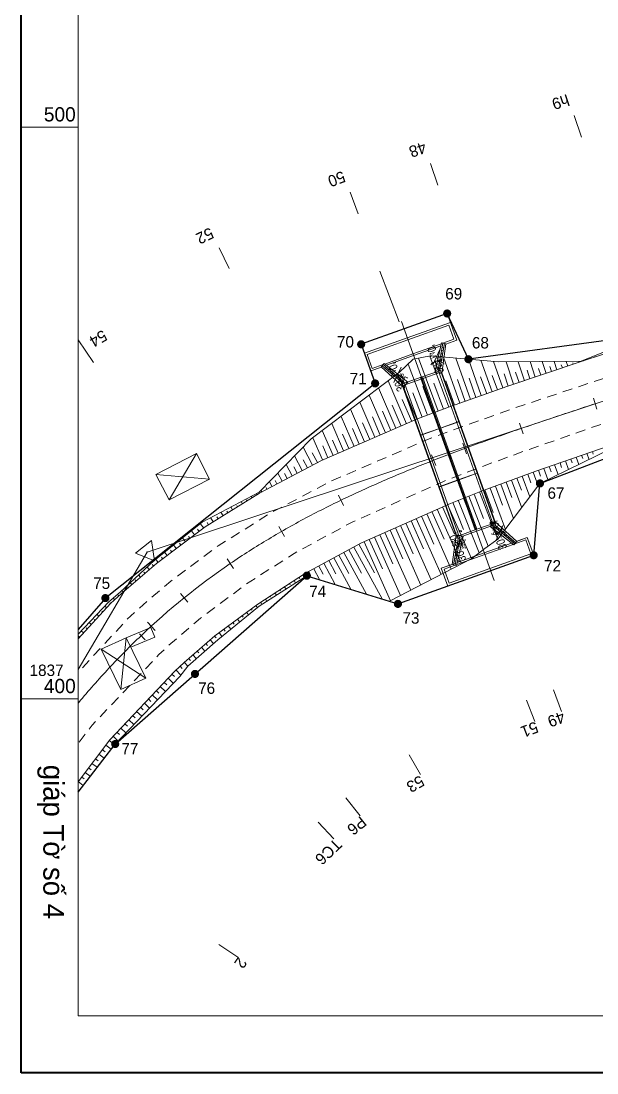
# Model space of a CAD drawing. Header units: metres. Extents: x 535494 to 535891, y 1837335 to 1837611.
# Drawn here: x 535493.8 to 535594.7, y 1837334.6 to 1837518.6 of the extents above; entities that cross this region are included whole.
import ezdxf
from ezdxf.enums import TextEntityAlignment as Align

# ---------------------------------------------------------------- set-up
doc = ezdxf.new("R2010")
doc.units = ezdxf.units.M
doc.header["$MEASUREMENT"] = 0
doc.linetypes.add('DGN Style 2', pattern=[2.8916, 1.73496, -1.15664])
doc.layers.get('0').update_dxf_attribs({"color": 1})
for name, color, linetype, lineweight in [('Level 2', 1, 'Continuous', 0), ('Level 3', 1, 'Continuous', 0), ('Level 4', 1, 'Continuous', 0), ('Level 44', 1, 'Continuous', 0), ('Level 47', 1, 'Continuous', 0), ('Level 5', 1, 'Continuous', 0), ('Level 62', 1, 'Continuous', 0), ('Level 63', 1, 'Continuous', 0), ('Level 8', 1, 'Continuous', 0), ('Level 9', 1, 'Continuous', 0)]:
    doc.layers.add(name, color=color, linetype=linetype, lineweight=lineweight)
doc.styles.add('Style-CHAR_FAST_FONT', font='CHAR_FAST_FONT.shx')
doc.styles.add('Style-ENGINEERING', font='ENGINEERING.shx')
doc.styles.add('Style-STANDARD', font='STANDARD.shx')

# ---------------------------------------------------------------- blocks, each defined once
blk = doc.blocks.new('A$C2B2')
at = {"color": 0, "linetype": 'ByBlock', "lineweight": 0, "flags": 128}
blk.add_lwpolyline([(0, 0), (0, 0), (0, 0), (0, 0), (0, 0), (0, 0), (0, 0), (0, 0)], close=True, dxfattribs=at)
blk = doc.blocks.new('A$C7D1')
at = {"color": 7, "linetype": 'Continuous', "lineweight": 0, "xscale": 400.0000000000001, "yscale": 400.0000000000001, "rotation": 98.18340100000023}
blk.add_blockref('A$C2B2', (0, 0.12), dxfattribs=at)
blk = doc.blocks.new('A$C7BE')
at = {"color": 0, "linetype": 'Continuous', "lineweight": 0, "rotation": 243.7030290000004}
blk.add_blockref('A$C7D1', (0.17, -0.43), dxfattribs=at)
blk = doc.blocks.new('BLOCK_')
at = {"color": 0, "linetype": 'ByBlock', "lineweight": 0}
blk.add_point((0, 0), dxfattribs=at)
blk = doc.blocks.new('KH_DIN')
at = {"color": 0, "linetype": 'Continuous', "lineweight": 0, "flags": 128}
blk.add_lwpolyline([(1.08, -1.83), (1.09, 1.71), (-1.99, -0.04)], close=True, dxfattribs=at)
blk.add_lwpolyline([(-0.05, 0, 1), (0.05, 0, 1)], format="xyb", close=True, dxfattribs=at)
at = {"color": 0, "linetype": 'Continuous', "lineweight": 0}
blk.add_blockref('BLOCK_', (0, 0), dxfattribs=at)
at = {"color": 0, "linetype": 'Continuous', "lineweight": 0, "style": 'Style-STANDARD', "flags": 1}
blk.add_attdef('xdata0', text='', height=1, rotation=252.2029, dxfattribs=at).set_placement((0, 0), align=Align.TOP_LEFT)
blk.add_attdef('xdata0', text='', height=1, rotation=252.2029, dxfattribs=at).set_placement((0, 0), align=Align.TOP_LEFT)
blk = doc.blocks.new('_DOT')
at = {"color": 0, "linetype": 'ByBlock', "lineweight": 0}
blk.add_line((-0.5, 0), (-1, 0), dxfattribs=at)
at = {"color": 0, "linetype": 'ByBlock', "lineweight": 0, "flags": 128}
blk.add_lwpolyline([(-0.25, 0, 1), (0.25, 0, 1)], format="xyb", close=True, dxfattribs=at)
blk = doc.blocks.new('$D47')
at = {"layer": 'Level 47', "color": 252, "linetype": 'Continuous', "lineweight": 0}
for start, end in [(110.09519167, 130.04759444), (150, 180), (199.95240278, 219.90480556)]:
    blk.add_arc((104253.730783, -41651.909971), 1.443092, start, end, dxfattribs=at)
at = {"layer": 'Level 8', "color": 7, "linetype": 'Continuous', "lineweight": 0}
for p, q in [((104249.6, -41649.53), (104249.6, -41649.53)), ((104252.11, -41651.91), (104252.11, -41651.91)), ((104252.31, -41651.66), (104252.31, -41651.66)), ((104253.73, -41651.91), (104253.73, -41651.91)), ((104253.73, -41651.91), (104253.73, -41651.91))]:
    blk.add_line(p, q, dxfattribs=at)
at = {"layer": 'Level 47', "color": 252, "linetype": 'Continuous', "lineweight": 0, "xscale": 0.5, "yscale": 0.5}
for p, rotation in [((104252.29, -41651.91), 99.97620200000021), ((104252.48, -41651.19), 230.0237980000005)]:
    blk.add_blockref('_DOT', p, dxfattribs=dict(at, rotation=rotation))
at = {"layer": 'Level 47', "color": 3, "linetype": 'Continuous', "lineweight": 0, "insert": (104251.97, -41651.46), "char_height": 1.5, "attachment_point": 5, "line_spacing_factor": 0.779116, "style": 'Style-ENGINEERING'}
blk.add_mtext("\\H1.000000x;\\W0.800000;30{\\T1.0;\\W0.7x;\\H0.7x;\\S33#64;}0'\\P", dxfattribs=at)
blk = doc.blocks.new('$D48')
at = {"layer": 'Level 47', "color": 252, "linetype": 'Continuous', "lineweight": 0}
for start, end in [(120.196875, 150.09843889), (180, 210), (239.90156389, 269.80312778)]:
    blk.add_arc((104253.730783, -41658.259971), 0.969033, start, end, dxfattribs=at)
at = {"layer": 'Level 8', "color": 7, "linetype": 'Continuous', "lineweight": 0}
for p, q in [((104252.11, -41658.26), (104252.11, -41658.26)), ((104252.78, -41658.43), (104252.78, -41658.43)), ((104253.72, -41658.26), (104253.72, -41658.26)), ((104253.73, -41658.26), (104253.73, -41658.26)), ((104249.6, -41660.64), (104249.6, -41660.64))]:
    blk.add_line(p, q, dxfattribs=at)
at = {"layer": 'Level 47', "color": 252, "linetype": 'Continuous', "lineweight": 0, "xscale": 0.5, "yscale": 0.5}
for p, rotation in [((104252.76, -41658.26), 255.0492180000006), ((104252.89, -41658.74), 134.9507820000003)]:
    blk.add_blockref('_DOT', p, dxfattribs=dict(at, rotation=rotation))
at = {"layer": 'Level 47', "color": 3, "linetype": 'Continuous', "lineweight": 0, "insert": (104252.42, -41658.89), "char_height": 1.5, "attachment_point": 5, "line_spacing_factor": 0.779116, "style": 'Style-ENGINEERING'}
blk.add_mtext("\\H1.000000x;\\W0.800000;30{\\T1.0;\\W0.7x;\\H0.7x;\\S33#64;}0'\\P", dxfattribs=at)
blk = doc.blocks.new('$D49')
at = {"layer": 'Level 47', "color": 252, "linetype": 'Continuous', "lineweight": 0}
for start, end in [(49.95240278, 69.90480556), (320.09519167, 340.04759444), (0, 30)]:
    blk.add_arc((104282.903795, -41651.909971), 1.443092, start, end, dxfattribs=at)
at = {"layer": 'Level 8', "color": 7, "linetype": 'Continuous', "lineweight": 0}
for p, q in [((104287.03, -41649.53), (104287.03, -41649.53)), ((104282.9, -41651.91), (104282.9, -41651.91)), ((104282.9, -41651.91), (104282.9, -41651.91)), ((104284.32, -41651.66), (104284.32, -41651.66)), ((104284.53, -41651.91), (104284.53, -41651.91))]:
    blk.add_line(p, q, dxfattribs=at)
at = {"layer": 'Level 47', "color": 252, "linetype": 'Continuous', "lineweight": 0, "xscale": 0.5, "yscale": 0.5}
for p, rotation in [((104284.15, -41651.19), 309.9762020000007), ((104284.35, -41651.91), 80.02379800000018)]:
    blk.add_blockref('_DOT', p, dxfattribs=dict(at, rotation=rotation))
at = {"layer": 'Level 47', "color": 3, "linetype": 'Continuous', "lineweight": 0, "insert": (104284.67, -41651.46), "char_height": 1.5, "attachment_point": 5, "line_spacing_factor": 0.779116, "style": 'Style-ENGINEERING'}
blk.add_mtext("\\H1.000000x;\\W0.800000;30{\\T1.0;\\W0.7x;\\H0.7x;\\S33#64;}0'\\P", dxfattribs=at)
blk = doc.blocks.new('$D50')
at = {"layer": 'Level 47', "color": 252, "linetype": 'Continuous', "lineweight": 0}
for start, end in [(29.90156389, 59.80312778), (270.196875, 300.09843889), (330, 0)]:
    blk.add_arc((104282.721423, -41658.259971), 0.969033, start, end, dxfattribs=at)
at = {"layer": 'Level 8', "color": 7, "linetype": 'Continuous', "lineweight": 0}
for p, q in [((104282.72, -41658.26), (104282.72, -41658.26)), ((104282.74, -41658.26), (104282.74, -41658.26)), ((104283.68, -41658.43), (104283.68, -41658.43)), ((104284.35, -41658.26), (104284.35, -41658.26)), ((104286.85, -41660.64), (104286.85, -41660.64))]:
    blk.add_line(p, q, dxfattribs=at)
at = {"layer": 'Level 47', "color": 252, "linetype": 'Continuous', "lineweight": 0}
for p, xscale, yscale, rotation in [((104283.69, -41658.26), 0.4999999999999999, 0.4999999999999999, 284.9507820000006), ((104283.56, -41658.74), 0.5, 0.5, 45.0492180000001)]:
    blk.add_blockref('_DOT', p, dxfattribs=dict(at, xscale=xscale, yscale=yscale, rotation=rotation))
at = {"layer": 'Level 47', "color": 3, "linetype": 'Continuous', "lineweight": 0, "insert": (104284.03, -41658.89), "char_height": 1.5, "attachment_point": 5, "line_spacing_factor": 0.779116, "style": 'Style-ENGINEERING'}
blk.add_mtext("\\H1.000000x;\\W0.800000;30{\\T1.0;\\W0.7x;\\H0.7x;\\S33#64;}0'\\P", dxfattribs=at)
blk = doc.blocks.new('CONG12')
at = {"color": 0, "linetype": 'Continuous', "lineweight": 0}
for p, q in [((104246.6, -41647.08), (104246.6, -41655.11)), ((104249.9, -41647.08), (104246.6, -41647.08)), ((104247, -41647.48), (104247, -41655.11)), ((104247, -41647.48), (104249.6, -41647.48)), ((104249.9, -41647.08), (104249.05, -41647.08)), ((104249.6, -41647.48), (104249.6, -41649.53)), ((104249.9, -41648.83), (104249.9, -41647.08)), ((104249.9, -41647.08), (104249.9, -41649.09)), ((104286.57, -41647.08), (104291.52, -41647.08)), ((104286.57, -41647.08), (104286.57, -41649.09)), ((104286.87, -41647.48), (104289.47, -41647.48)), ((104286.87, -41647.48), (104286.87, -41649.53)), ((104289.47, -41647.48), (104289.47, -41655.11)), ((104289.87, -41647.08), (104289.87, -41655.11)), ((104291.52, -41647.08), (104291.52, -41655.11)), ((104249.87, -41649.07), (104249.47, -41649.77)), ((104249.47, -41649.77), (104253.93, -41652.57)), ((104249.6, -41649.53), (104249.73, -41649.31)), ((104253.73, -41651.91), (104249.6, -41649.53)), ((104249.6, -41649.85), (104249.6, -41655.11)), ((104253.73, -41651.62), (104249.73, -41649.31)), ((104254.53, -41651.53), (104249.87, -41649.07)), ((104249.88, -41649.69), (104250, -41649.47)), ((104249.9, -41650.04), (104249.9, -41655.11)), ((104250.25, -41649.9), (104250.38, -41649.68)), ((104250.63, -41650.12), (104250.76, -41649.91)), ((104251.01, -41650.34), (104251.14, -41650.12)), ((104251.38, -41650.55), (104251.5, -41650.34)), ((104251.72, -41650.75), (104251.85, -41650.53)), ((104281.95, -41651.53), (104286.61, -41649.07)), ((104287.01, -41649.77), (104282.55, -41652.57)), ((104282.75, -41651.62), (104286.75, -41649.31)), ((104282.75, -41651.91), (104286.87, -41649.53)), ((104284.85, -41650.7), (104284.72, -41650.48)), ((104285.26, -41650.46), (104285.13, -41650.25)), ((104285.81, -41650.14), (104285.69, -41649.93)), ((104286.25, -41649.89), (104286.13, -41649.67)), ((104286.57, -41650.04), (104286.57, -41655.11)), ((104286.61, -41649.07), (104287.01, -41649.77)), ((104286.87, -41649.53), (104286.75, -41649.31)), ((104286.87, -41649.85), (104286.87, -41655.11)), ((104253.73, -41651.91), (104252.11, -41651.91)), ((104252.28, -41651.07), (104252.4, -41650.85)), ((104252.55, -41651.23), (104252.67, -41651.01)), ((104252.93, -41651.45), (104253.05, -41651.23)), ((104253.29, -41651.65), (104253.41, -41651.44)), ((104253.73, -41651.91), (104253.73, -41651.62)), ((104253.73, -41651.62), (104253.93, -41651.62)), ((104253.93, -41651.91), (104253.73, -41651.91)), ((104254.53, -41651.53), (104253.93, -41652.57)), ((104253.93, -41651.56), (104282.55, -41651.56)), ((104253.93, -41651.56), (104253.93, -41655.11)), ((104282.55, -41651.91), (104253.93, -41651.91)), ((104254.23, -41651.51), (104254.23, -41655.11)), ((104254.39, -41651.46), (104282.09, -41651.46)), ((104263.43, -41651.56), (104263.43, -41655.11)), ((104263.47, -41651.56), (104263.47, -41655.11)), ((104273.01, -41651.56), (104273.01, -41655.11)), ((104273.05, -41651.56), (104273.05, -41655.11)), ((104281.95, -41651.53), (104282.55, -41652.57)), ((104282.25, -41651.56), (104282.25, -41655.11)), ((104282.55, -41651.56), (104282.55, -41655.11)), ((104282.75, -41651.62), (104282.55, -41651.62)), ((104282.55, -41651.91), (104282.75, -41651.91)), ((104282.75, -41651.91), (104282.75, -41651.62)), ((104282.99, -41651.77), (104282.87, -41651.55)), ((104282.9, -41651.91), (104284.53, -41651.91)), ((104283.42, -41651.52), (104283.3, -41651.31)), ((104284.02, -41651.18), (104283.89, -41650.96)), ((104284.42, -41650.95), (104284.29, -41650.73)), ((104244.79, -41655.08), (104292.92, -41655.08)), ((104246.6, -41663.08), (104246.6, -41655.11)), ((104247, -41662.68), (104247, -41655.11)), ((104249.6, -41660.32), (104249.6, -41655.11)), ((104249.9, -41655.11), (104249.9, -41660.13)), ((104253.93, -41658.61), (104253.93, -41655.11)), ((104254.23, -41654.91), (104282.55, -41654.91)), ((104254.23, -41658.61), (104254.23, -41655.11)), ((104254.23, -41655.26), (104282.55, -41655.26)), ((104263.43, -41658.71), (104263.43, -41655.11)), ((104263.47, -41658.71), (104263.47, -41655.11)), ((104273.01, -41658.71), (104273.01, -41655.11)), ((104273.05, -41658.71), (104273.05, -41655.11)), ((104282.25, -41658.61), (104282.25, -41655.11)), ((104282.55, -41658.61), (104282.55, -41655.11)), ((104286.57, -41655.11), (104286.57, -41660.14)), ((104286.87, -41655.11), (104286.87, -41660.33)), ((104289.47, -41662.68), (104289.47, -41655.11)), ((104289.87, -41663.08), (104289.87, -41655.11)), ((104291.52, -41655.11), (104291.52, -41663.08)), ((104249.47, -41660.4), (104253.93, -41657.6)), ((104254.53, -41658.64), (104253.93, -41657.6)), ((104281.95, -41658.64), (104282.55, -41657.6)), ((104287.01, -41660.41), (104282.55, -41657.6)), ((104253.73, -41658.26), (104249.6, -41660.64)), ((104253.73, -41658.55), (104249.73, -41660.86)), ((104254.53, -41658.64), (104249.87, -41661.1)), ((104251.01, -41659.83), (104251.14, -41660.05)), ((104251.38, -41659.62), (104251.5, -41659.83)), ((104251.72, -41659.42), (104251.85, -41659.64)), ((104253.72, -41658.26), (104252.11, -41658.26)), ((104252.28, -41659.1), (104252.4, -41659.32)), ((104252.55, -41658.94), (104252.67, -41659.16)), ((104252.93, -41658.72), (104253.05, -41658.94)), ((104253.29, -41658.52), (104253.41, -41658.73)), ((104253.93, -41658.26), (104253.73, -41658.26)), ((104253.73, -41658.26), (104253.73, -41658.55)), ((104253.73, -41658.55), (104253.93, -41658.55)), ((104282.55, -41658.26), (104253.93, -41658.26)), ((104253.93, -41658.61), (104282.55, -41658.59)), ((104254.42, -41658.69), (104282.06, -41658.69)), ((104281.95, -41658.64), (104286.61, -41661.1)), ((104282.55, -41658.26), (104282.75, -41658.26)), ((104282.75, -41658.55), (104282.55, -41658.55)), ((104282.74, -41658.26), (104284.35, -41658.26)), ((104282.75, -41658.26), (104282.75, -41658.55)), ((104282.75, -41658.26), (104286.87, -41660.64)), ((104282.75, -41658.55), (104286.75, -41660.86)), ((104282.99, -41658.4), (104282.87, -41658.62)), ((104283.42, -41658.65), (104283.3, -41658.86)), ((104284.02, -41658.99), (104283.89, -41659.21)), ((104284.42, -41659.22), (104284.29, -41659.44)), ((104284.85, -41659.47), (104284.72, -41659.69)), ((104285.26, -41659.71), (104285.13, -41659.92)), ((104249.87, -41661.1), (104249.47, -41660.4)), ((104249.6, -41660.64), (104249.73, -41660.86)), ((104249.6, -41662.68), (104249.6, -41660.64)), ((104249.88, -41660.48), (104250, -41660.7)), ((104249.9, -41661.08), (104249.9, -41663.08)), ((104249.9, -41661.34), (104249.9, -41663.08)), ((104250.25, -41660.27), (104250.38, -41660.49)), ((104250.63, -41660.05), (104250.76, -41660.26)), ((104285.81, -41660.03), (104285.69, -41660.24)), ((104286.25, -41660.28), (104286.13, -41660.5)), ((104286.57, -41661.09), (104286.57, -41663.08)), ((104286.61, -41661.1), (104287.01, -41660.41)), ((104286.87, -41660.64), (104286.75, -41660.86)), ((104286.87, -41660.64), (104286.87, -41662.68)), ((104249.9, -41663.08), (104246.6, -41663.08)), ((104247, -41662.68), (104249.6, -41662.68)), ((104286.57, -41663.08), (104290.32, -41663.08)), ((104286.87, -41662.68), (104289.47, -41662.68)), ((104290.32, -41663.08), (104291.52, -41663.08))]:
    blk.add_line(p, q, dxfattribs=at)
at = {"color": 0, "linetype": 'Continuous', "lineweight": 0, "flags": 128}
for points in [[(104254.48, -41652.42), (104254.3, -41652.32), (104254.49, -41651.99), (104254.67, -41652.09)], [(104254.67, -41652.09), (104254.48, -41652.42), (104254.3, -41652.32), (104254.49, -41651.99)], [(104254.67, -41652.09), (104254.48, -41652.42), (104254.3, -41652.32), (104254.49, -41651.99)], [(104254.67, -41652.09), (104254.48, -41652.42), (104254.3, -41652.32), (104254.49, -41651.99)], [(104255.06, -41657.86), (104254.89, -41657.96), (104254.7, -41657.63), (104254.87, -41657.53)], [(104254.87, -41657.53), (104255.06, -41657.86), (104254.89, -41657.96), (104254.7, -41657.63)], [(104255.06, -41657.86), (104254.89, -41657.96), (104254.7, -41657.63), (104254.87, -41657.53)], [(104255.06, -41657.86), (104254.89, -41657.96), (104254.7, -41657.63), (104254.87, -41657.53)]]:
    blk.add_lwpolyline(points, close=True, dxfattribs=at)
at = {"color": 0, "linetype": 'Continuous', "lineweight": 0}
for name in ['$D47', '$D49', '$D48', '$D50']:
    blk.add_blockref(name, (0, 0), dxfattribs=at)

msp = doc.modelspace()

# ---------------------------------------------------------------- hatches: boundary and pattern name
at = {"layer": 'Level 4', "linetype": 'Continuous', "lineweight": 0}
h = msp.add_hatch(color=7, dxfattribs=at)
edge = h.paths.add_edge_path()
edge.add_arc((535568.45, 1837467.41), 0.719, 270, 630)
h = msp.add_hatch(color=7, dxfattribs=at)
edge = h.paths.add_edge_path()
edge.add_arc((535553.39, 1837462.02), 0.719, 270, 630)
h = msp.add_hatch(color=7, dxfattribs=at)
edge = h.paths.add_edge_path()
edge.add_arc((535572.17, 1837459.41), 0.719, 270, 630)
h = msp.add_hatch(color=7, dxfattribs=at)
edge = h.paths.add_edge_path()
edge.add_arc((535555.84, 1837455.18), 0.719, 270, 630)
h = msp.add_hatch(color=7, dxfattribs=at)
edge = h.paths.add_edge_path()
edge.add_arc((535584.7, 1837437.69), 0.719, 270, 630)
h = msp.add_hatch(color=7, dxfattribs=at)
edge = h.paths.add_edge_path()
edge.add_arc((535583.6, 1837425.12), 0.719, 270, 630)
h = msp.add_hatch(color=7, dxfattribs=at)
edge = h.paths.add_edge_path()
edge.add_arc((535543.88, 1837421.55), 0.719, 270, 630)
h = msp.add_hatch(color=7, dxfattribs=at)
edge = h.paths.add_edge_path()
edge.add_arc((535508.6, 1837417.63), 0.719, 270, 630)
h = msp.add_hatch(color=7, dxfattribs=at)
edge = h.paths.add_edge_path()
edge.add_arc((535559.83, 1837416.61), 0.719, 270, 630)
h = msp.add_hatch(color=1, dxfattribs=at)
edge = h.paths.add_edge_path()
edge.add_arc((535524.29, 1837404.36), 0.719, 270, 630)
h = msp.add_hatch(color=7, dxfattribs=at)
edge = h.paths.add_edge_path()
edge.add_arc((535510.32, 1837392.1), 0.719, 270, 630)

# ---------------------------------------------------------------- linework, layer by layer
at = {"layer": 'Level 2', "color": 7, "linetype": 'Continuous', "lineweight": 0}
for p, q in [((535591.95, 1837498.23), (535590.7, 1837502.03)), ((535566.82, 1837489.87), (535565.52, 1837493.65)), ((535552.87, 1837484.87), (535551.45, 1837488.61)), ((535530.28, 1837475.27), (535528.54, 1837478.87)), ((535556.67, 1837474.82), (535560.03, 1837465.95)), ((535506.52, 1837458.86), (535503.83, 1837462.81)), ((535566.89, 1837450.34), (535563.45, 1837459.59)), ((535568.77, 1837451.04), (535565.44, 1837459.96)), ((535570.65, 1837451.71), (535567.79, 1837459.79)), ((535572.54, 1837452.38), (535569.98, 1837459.6)), ((535593.36, 1837459.46), (535593.32, 1837459.61)), ((535594.31, 1837459.78), (535594.28, 1837459.88)), ((535565.02, 1837449.63), (535561.6, 1837458.56)), ((535574.42, 1837453.05), (535572.17, 1837459.41)), ((535576.31, 1837453.71), (535574.36, 1837459.22)), ((535578.19, 1837454.38), (535576.54, 1837459.04)), ((535580.09, 1837455.03), (535578.77, 1837458.97)), ((535581.98, 1837455.66), (535580.87, 1837458.98)), ((535583.88, 1837456.3), (535582.98, 1837459)), ((535584.83, 1837456.61), (535584.43, 1837457.81)), ((535585.78, 1837456.93), (535585.08, 1837459.01)), ((535586.72, 1837457.25), (535586.43, 1837458.13)), ((535587.67, 1837457.57), (535587.19, 1837459.02)), ((535588.62, 1837457.88), (535588.43, 1837458.46)), ((535589.57, 1837458.2), (535589.29, 1837459.03)), ((535590.52, 1837458.52), (535590.43, 1837458.78)), ((535591.47, 1837458.84), (535591.39, 1837459.05)), ((535592.41, 1837459.15), (535592.4, 1837459.19)), ((535563.16, 1837448.91), (535559.73, 1837456.86)), ((535571.59, 1837452.04), (535570.24, 1837455.87)), ((535573.48, 1837452.71), (535572.28, 1837456.11)), ((535575.37, 1837453.38), (535574.31, 1837456.35)), ((535577.25, 1837454.05), (535576.35, 1837456.59)), ((535579.14, 1837454.71), (535578.43, 1837456.84)), ((535581.03, 1837455.34), (535580.43, 1837457.16)), ((535582.93, 1837455.98), (535582.43, 1837457.48)), ((535559.48, 1837447.33), (535556.45, 1837454.38)), ((535561.32, 1837448.12), (535558.09, 1837455.62)), ((535565.96, 1837449.99), (535564.17, 1837454.65)), ((535567.83, 1837450.69), (535566.14, 1837455.23)), ((535569.71, 1837451.38), (535568.2, 1837455.63)), ((535557.65, 1837446.54), (535554.8, 1837453.14)), ((535562.24, 1837448.52), (535560.57, 1837452.38)), ((535564.09, 1837449.28), (535562.45, 1837453.55)), ((535594.68, 1837450.68), (535594.05, 1837452.58)), ((535553.97, 1837444.96), (535551.52, 1837450.65)), ((535555.81, 1837445.75), (535553.16, 1837451.89)), ((535558.57, 1837446.94), (535557.1, 1837450.35)), ((535560.4, 1837447.73), (535558.83, 1837451.36)), ((535552.14, 1837444.16), (535549.88, 1837449.41)), ((535556.73, 1837446.14), (535555.36, 1837449.33)), ((535548.46, 1837442.58), (535546.59, 1837446.93)), ((535550.3, 1837443.37), (535548.23, 1837448.17)), ((535553.06, 1837444.56), (535551.88, 1837447.3)), ((535554.89, 1837445.35), (535553.62, 1837448.31)), ((535581.73, 1837446.35), (535581.09, 1837448.24)), ((535546.63, 1837441.79), (535544.95, 1837445.69)), ((535549.38, 1837442.98), (535548.4, 1837445.26)), ((535551.22, 1837443.77), (535550.14, 1837446.28)), ((535544.85, 1837440.87), (535543.21, 1837444)), ((535545.74, 1837441.34), (535544.84, 1837443.04)), ((535547.55, 1837442.19), (535546.66, 1837444.25)), ((535569.15, 1837441.85), (535568.44, 1837443.72)), ((535571.86, 1837442.86), (535571.17, 1837444.73)), ((535592.93, 1837442.93), (535593.29, 1837441.89)), ((535593.88, 1837443.26), (535594.04, 1837442.8)), ((535543.08, 1837439.94), (535541.74, 1837442.5)), ((535543.97, 1837440.41), (535543.22, 1837441.83)), ((535566.45, 1837440.81), (535565.72, 1837442.68)), ((535588.21, 1837441.29), (535588.49, 1837440.48)), ((535589.15, 1837441.62), (535589.67, 1837440.12)), ((535590.1, 1837441.95), (535590.34, 1837441.26)), ((535591.04, 1837442.27), (535591.48, 1837441.01)), ((535591.99, 1837442.6), (535592.19, 1837442.03)), ((535539.54, 1837438.08), (535538.79, 1837439.5)), ((535540.42, 1837438.55), (535539.98, 1837439.4)), ((535541.31, 1837439.01), (535540.26, 1837441)), ((535542.2, 1837439.48), (535541.6, 1837440.61)), ((535582.55, 1837439.3), (535583.1, 1837437.79)), ((535583.49, 1837439.64), (535584.37, 1837437.24)), ((535584.43, 1837439.98), (535584.79, 1837438.94)), ((535585.37, 1837440.31), (535586.05, 1837438.35)), ((535586.32, 1837440.63), (535586.64, 1837439.71)), ((535587.26, 1837440.96), (535587.86, 1837439.24)), ((535537.77, 1837437.15), (535537.32, 1837438)), ((535538.65, 1837437.62), (535538.36, 1837438.18)), ((535577.86, 1837437.57), (535580.07, 1837431.54)), ((535578.79, 1837437.92), (535579.79, 1837435.2)), ((535579.73, 1837438.26), (535581.5, 1837433.44)), ((535580.67, 1837438.61), (535581.45, 1837436.5)), ((535581.61, 1837438.95), (535582.94, 1837435.34)), ((535535.13, 1837435.72), (535535.08, 1837435.81)), ((535536, 1837436.22), (535535.85, 1837436.51)), ((535536.88, 1837436.69), (535536.73, 1837436.97)), ((535550.27, 1837433.84), (535549.4, 1837435.64)), ((535573.17, 1837435.83), (535574.81, 1837431.57)), ((535574.1, 1837436.19), (535577.3, 1837427.9)), ((535575.04, 1837436.54), (535576.48, 1837432.61)), ((535575.98, 1837436.88), (535578.64, 1837429.64)), ((535576.92, 1837437.23), (535578.14, 1837433.91)), ((535531.74, 1837433.6), (535531.6, 1837433.82)), ((535532.59, 1837434.13), (535532.35, 1837434.51)), ((535533.44, 1837434.66), (535533.34, 1837434.82)), ((535534.29, 1837435.19), (535534.13, 1837435.44)), ((535568.52, 1837433.98), (535572.73, 1837424.53)), ((535569.44, 1837434.37), (535571.32, 1837429.63)), ((535570.37, 1837434.74), (535574.03, 1837425.53)), ((535571.3, 1837435.11), (535573.08, 1837430.63)), ((535572.24, 1837435.47), (535575.62, 1837426.71)), ((535529.2, 1837432.01), (535528.8, 1837432.64)), ((535530.05, 1837432.54), (535529.87, 1837432.82)), ((535530.89, 1837433.07), (535530.58, 1837433.57)), ((535563.96, 1837431.95), (535566.12, 1837427.08)), ((535564.87, 1837432.36), (535569.17, 1837422.68)), ((535565.78, 1837432.76), (535567.92, 1837427.95)), ((535566.7, 1837433.17), (535570.95, 1837423.61)), ((535567.61, 1837433.57), (535569.73, 1837428.82)), ((535525.82, 1837429.86), (535525.22, 1837430.67)), ((535526.66, 1837430.42), (535526.4, 1837430.83)), ((535527.5, 1837430.95), (535527.03, 1837431.7)), ((535528.35, 1837431.48), (535528.13, 1837431.82)), ((535539.95, 1837428.42), (535538.96, 1837430.15)), ((535560.3, 1837430.32), (535562.51, 1837425.35)), ((535561.21, 1837430.73), (535565.62, 1837420.83)), ((535562.13, 1837431.14), (535564.32, 1837426.22)), ((535563.04, 1837431.54), (535567.4, 1837421.76)), ((535523.42, 1837428.07), (535523.15, 1837428.43)), ((535524.22, 1837428.67), (535523.66, 1837429.42)), ((535525.02, 1837429.27), (535524.73, 1837429.66)), ((535555.73, 1837428.29), (535560.28, 1837418.06)), ((535556.65, 1837428.7), (535558.91, 1837423.61)), ((535557.56, 1837429.1), (535562.06, 1837418.99)), ((535558.47, 1837429.51), (535560.71, 1837424.48)), ((535559.39, 1837429.92), (535563.84, 1837419.91)), ((535521.01, 1837426.28), (535520.53, 1837426.92)), ((535521.81, 1837426.88), (535521.56, 1837427.21)), ((535522.61, 1837427.48), (535522.1, 1837428.17)), ((535552.13, 1837426.56), (535557.04, 1837417.48)), ((535553.01, 1837427.04), (535555.7, 1837422.06)), ((535553.91, 1837427.48), (535558.5, 1837417.14)), ((535554.82, 1837427.88), (535557.11, 1837422.74)), ((535518.6, 1837424.49), (535518.4, 1837424.77)), ((535519.4, 1837425.09), (535518.97, 1837425.67)), ((535520.21, 1837425.69), (535519.98, 1837425.99)), ((535548.61, 1837424.66), (535551.58, 1837419.17)), ((535549.49, 1837425.13), (535551.22, 1837421.94)), ((535550.37, 1837425.61), (535554.31, 1837418.32)), ((535551.25, 1837426.09), (535553.46, 1837421.99)), ((535516.27, 1837422.61), (535515.89, 1837423.05)), ((535517.03, 1837423.26), (535516.82, 1837423.5)), ((535517.8, 1837423.9), (535517.41, 1837424.42)), ((535531.02, 1837422.83), (535529.9, 1837424.49)), ((535545.09, 1837422.76), (535546.12, 1837420.86)), ((535545.97, 1837423.23), (535546.73, 1837421.83)), ((535546.85, 1837423.71), (535548.85, 1837420.01)), ((535547.73, 1837424.18), (535548.97, 1837421.89)), ((535513.99, 1837420.65), (535513.84, 1837420.83)), ((535514.75, 1837421.31), (535514.43, 1837421.69)), ((535515.51, 1837421.96), (535515.33, 1837422.16)), ((535542.5, 1837421.24), (535542.63, 1837421.04)), ((535543.35, 1837421.78), (535543.61, 1837421.38)), ((535544.21, 1837422.28), (535544.48, 1837421.78)), ((535512.48, 1837419.35), (535512.35, 1837419.5)), ((535513.23, 1837420), (535512.96, 1837420.32)), ((535539.14, 1837419.08), (535539.27, 1837418.87)), ((535539.98, 1837419.62), (535540.24, 1837419.21)), ((535540.82, 1837420.16), (535540.95, 1837419.96)), ((535541.66, 1837420.7), (535541.92, 1837420.29)), ((535510.24, 1837417.35), (535509.98, 1837417.63)), ((535510.98, 1837418.03), (535510.86, 1837418.16)), ((535511.72, 1837418.7), (535511.49, 1837418.96)), ((535523.03, 1837416.89), (535521.78, 1837418.45)), ((535536.62, 1837417.46), (535536.88, 1837417.04)), ((535537.46, 1837418), (535537.59, 1837417.79)), ((535538.3, 1837418.54), (535538.56, 1837418.13)), ((535508.15, 1837415.2), (535507.99, 1837415.35)), ((535508.83, 1837415.93), (535508.52, 1837416.22)), ((535509.51, 1837416.67), (535509.36, 1837416.81)), ((535534.15, 1837415.76), (535534.31, 1837415.54)), ((535534.95, 1837416.35), (535535.25, 1837415.95)), ((535535.77, 1837416.92), (535535.91, 1837416.71)), ((535506.8, 1837413.73), (535506.62, 1837413.89)), ((535507.48, 1837414.46), (535507.14, 1837414.78)), ((535531.74, 1837413.97), (535532.14, 1837413.43)), ((535532.54, 1837414.56), (535532.73, 1837414.31)), ((535533.34, 1837415.16), (535533.69, 1837414.69)), ((535504.76, 1837411.53), (535504.38, 1837411.88)), ((535505.44, 1837412.26), (535505.25, 1837412.43)), ((535506.12, 1837413), (535505.76, 1837413.33)), ((535517.3, 1837411.97), (535515.95, 1837413.44)), ((535529.33, 1837412.18), (535529.57, 1837411.86)), ((535530.13, 1837412.77), (535530.58, 1837412.17)), ((535530.94, 1837413.37), (535531.15, 1837413.09)), ((535504.08, 1837410.79), (535503.88, 1837410.98)), ((535515.55, 1837410.33), (535514.57, 1837411.36)), ((535526.97, 1837410.33), (535527.54, 1837409.66)), ((535527.73, 1837410.98), (535528.01, 1837410.65)), ((535528.53, 1837411.58), (535529.02, 1837410.91)), ((535524.7, 1837408.37), (535524.99, 1837408.03)), ((535525.46, 1837409.02), (535526.04, 1837408.34)), ((535526.21, 1837409.67), (535526.5, 1837409.34)), ((535522.42, 1837406.42), (535523.03, 1837405.71)), ((535523.18, 1837407.07), (535523.48, 1837406.72)), ((535523.94, 1837407.72), (535524.53, 1837407.03)), ((535520.26, 1837404.34), (535520.73, 1837403.9)), ((535520.96, 1837405.05), (535521.81, 1837404.14)), ((535521.69, 1837405.73), (535522.06, 1837405.34)), ((535518.88, 1837402.89), (535519.35, 1837402.45)), ((535519.57, 1837403.61), (535520.5, 1837402.73)), ((535516.82, 1837400.71), (535517.74, 1837399.84)), ((535517.51, 1837401.44), (535517.97, 1837401)), ((535518.19, 1837402.16), (535519.12, 1837401.29)), ((535587.07, 1837401.57), (535588.45, 1837397.81)), ((535515.44, 1837399.26), (535516.35, 1837398.4)), ((535516.13, 1837399.98), (535516.59, 1837399.55)), ((535582.36, 1837399.79), (535583.8, 1837396.06)), ((535513.38, 1837397.08), (535513.83, 1837396.66)), ((535514.07, 1837397.81), (535514.97, 1837396.95)), ((535514.76, 1837398.53), (535515.21, 1837398.1)), ((535512, 1837395.63), (535512.45, 1837395.21)), ((535512.69, 1837396.35), (535513.59, 1837395.51)), ((535509.94, 1837393.45), (535510.82, 1837392.62)), ((535510.63, 1837394.18), (535511.07, 1837393.76)), ((535511.32, 1837394.9), (535512.2, 1837394.06)), ((535508.67, 1837391.91), (535509.62, 1837391.19)), ((535509.27, 1837392.71), (535509.75, 1837392.35)), ((535507.46, 1837390.32), (535508.4, 1837389.61)), ((535508.06, 1837391.12), (535508.54, 1837390.76)), ((535561.81, 1837390.23), (535563.8, 1837386.76)), ((535505.65, 1837387.92), (535506.11, 1837387.58)), ((535506.25, 1837388.72), (535507.17, 1837388.03)), ((535506.86, 1837389.52), (535507.32, 1837389.17)), ((535504.45, 1837386.33), (535504.89, 1837385.99)), ((535505.05, 1837387.13), (535505.95, 1837386.45)), ((535503.84, 1837385.53), (535504.73, 1837384.86)), ((535550.69, 1837382.67), (535553.2, 1837379.56)), ((535545.86, 1837378.44), (535548.61, 1837375.54)), ((535528.45, 1837357.02), (535531.77, 1837354.8))]:
    msp.add_line(p, q, dxfattribs=at)
at = {"layer": 'Level 2', "color": 7, "linetype": 'Continuous', "lineweight": 0, "flags": 128}
for points in [[(535690.4, 1837492.53), (535673.75, 1837487.12), (535656.81, 1837480.46), (535641.6, 1837475.51), (535622.52, 1837469.49), (535603.39, 1837463.65), (535591.91, 1837459.05), (535577.41, 1837458.96), (535565.55, 1837459.98), (535562.5, 1837459.41), (535560.11, 1837457.15), (535544.66, 1837445.47), (535535.51, 1837436.17), (535525.53, 1837430.91), (535517.13, 1837424.2), (535511.18, 1837418.67), (535509.23, 1837416.98), (535503.83, 1837411.31)], [(535690.7, 1837491.57), (535674.07, 1837486.15), (535656.82, 1837480.45), (535641.62, 1837475.42), (535622.64, 1837469.14), (535603.65, 1837462.86), (535591.93, 1837458.99), (535578.9, 1837454.63), (535568.83, 1837451.07), (535566.05, 1837450.03), (535563.28, 1837448.97), (535546.47, 1837441.72), (535535.6, 1837436.01), (535526.1, 1837430.07), (535517.54, 1837423.7), (535511.4, 1837418.43), (535509.52, 1837416.67), (535503.83, 1837410.52)], [(535503.83, 1837385.51), (535509.39, 1837392.86), (535520.75, 1837404.86), (535522.4, 1837406.39), (535527.78, 1837411.02), (535535.27, 1837416.59), (535543.64, 1837421.97), (535553.44, 1837427.27), (535569.01, 1837434.2), (535571.65, 1837435.24), (535574.29, 1837436.26), (535583.97, 1837439.82), (535596.8, 1837444.27), (535608.51, 1837448.15), (535627.5, 1837454.43), (535646.49, 1837460.71), (535661.68, 1837465.73), (535678.93, 1837471.43), (535695.45, 1837476.82), (535695.46, 1837476.82)], [(535695.46, 1837476.8), (535678.94, 1837471.4), (535661.81, 1837465.35), (535646.6, 1837460.39), (535627.74, 1837453.7), (535608.91, 1837446.95), (535596.99, 1837443.7), (535584.7, 1837437.69), (535577.35, 1837427.93), (535575.03, 1837426.3), (535572.76, 1837424.54), (535558.36, 1837417.07), (535543.88, 1837421.55), (535535.55, 1837416.19), (535528.32, 1837410.35), (535523.03, 1837405.71), (535521.64, 1837403.92), (535510.32, 1837392.1), (535503.83, 1837383.7)]]:
    msp.add_lwpolyline(points, dxfattribs=at)
at = {"layer": 'Level 3', "color": 7, "linetype": 'Continuous', "lineweight": 0}
for p, q in [((535676.49, 1837478.79), (535594.36, 1837451.63)), ((535594.36, 1837451.63), (535515.91, 1837425.69)), ((535503.83, 1837405.11), (535515.91, 1837425.69))]:
    msp.add_line(p, q, dxfattribs=at)
at = {"layer": 'Level 3', "color": 7, "linetype": 'Continuous', "lineweight": 0, "flags": 128}
msp.add_lwpolyline([(535594.36, 1837451.63), (535593.88, 1837451.47), (535593.41, 1837451.32), (535592.93, 1837451.16), (535592.46, 1837451), (535591.98, 1837450.85), (535591.51, 1837450.69), (535591.03, 1837450.53), (535590.56, 1837450.37), (535590.08, 1837450.22), (535589.61, 1837450.06), (535589.14, 1837449.9), (535588.66, 1837449.74), (535588.19, 1837449.58), (535587.71, 1837449.43), (535587.24, 1837449.27), (535586.76, 1837449.11), (535586.29, 1837448.95), (535585.82, 1837448.79), (535585.34, 1837448.63), (535584.87, 1837448.47), (535584.39, 1837448.31), (535583.92, 1837448.15), (535583.45, 1837447.99), (535582.97, 1837447.83), (535582.5, 1837447.67), (535582.03, 1837447.51), (535581.55, 1837447.35), (535581.08, 1837447.19), (535580.61, 1837447.02), (535580.14, 1837446.86), (535579.66, 1837446.7), (535579.19, 1837446.53), (535578.72, 1837446.37), (535578.25, 1837446.2), (535577.77, 1837446.04), (535577.3, 1837445.87), (535576.83, 1837445.71), (535576.36, 1837445.54), (535575.89, 1837445.37), (535575.42, 1837445.21), (535574.95, 1837445.04), (535574.48, 1837444.87), (535574, 1837444.7), (535573.53, 1837444.53), (535573.06, 1837444.36), (535572.59, 1837444.19), (535572.12, 1837444.02), (535571.66, 1837443.85), (535571.19, 1837443.67), (535570.72, 1837443.5), (535570.25, 1837443.33), (535569.78, 1837443.15), (535569.31, 1837442.98), (535568.84, 1837442.8), (535568.38, 1837442.62), (535567.91, 1837442.44), (535567.44, 1837442.27), (535566.98, 1837442.09), (535566.51, 1837441.91), (535566.04, 1837441.73), (535565.58, 1837441.54), (535565.11, 1837441.36), (535564.65, 1837441.18), (535564.18, 1837441), (535563.72, 1837440.81), (535563.25, 1837440.62), (535562.79, 1837440.44), (535562.32, 1837440.25), (535561.86, 1837440.06), (535561.4, 1837439.87), (535560.94, 1837439.68), (535560.47, 1837439.49), (535560.01, 1837439.3), (535559.55, 1837439.11), (535559.09, 1837438.91), (535558.63, 1837438.72), (535558.17, 1837438.52), (535557.71, 1837438.32), (535557.25, 1837438.13), (535556.79, 1837437.93), (535556.34, 1837437.73), (535555.88, 1837437.52), (535555.42, 1837437.32), (535554.96, 1837437.12), (535554.51, 1837436.91), (535554.05, 1837436.71), (535553.6, 1837436.5), (535553.14, 1837436.29), (535552.69, 1837436.09), (535552.23, 1837435.88), (535551.78, 1837435.66), (535551.33, 1837435.45), (535550.88, 1837435.24), (535550.42, 1837435.02), (535549.97, 1837434.81), (535549.52, 1837434.59), (535549.07, 1837434.37), (535548.62, 1837434.15), (535548.18, 1837433.93), (535547.73, 1837433.71), (535547.28, 1837433.48), (535546.83, 1837433.26), (535546.39, 1837433.03), (535545.94, 1837432.81), (535545.5, 1837432.58), (535545.05, 1837432.35), (535544.61, 1837432.12), (535544.17, 1837431.88), (535543.73, 1837431.65), (535543.29, 1837431.41), (535542.85, 1837431.18), (535542.41, 1837430.94), (535541.97, 1837430.7), (535541.53, 1837430.46), (535541.09, 1837430.21), (535540.66, 1837429.97), (535540.22, 1837429.72), (535539.79, 1837429.48), (535539.35, 1837429.23), (535538.92, 1837428.98), (535538.49, 1837428.73), (535538.06, 1837428.47), (535537.62, 1837428.22), (535537.2, 1837427.96), (535536.77, 1837427.71), (535536.34, 1837427.45), (535535.91, 1837427.19), (535535.49, 1837426.93), (535535.06, 1837426.66), (535534.64, 1837426.4), (535534.21, 1837426.13), (535533.79, 1837425.86), (535533.37, 1837425.59), (535532.95, 1837425.32), (535532.53, 1837425.05), (535532.11, 1837424.77), (535531.7, 1837424.5), (535531.28, 1837424.22), (535530.87, 1837423.94), (535530.45, 1837423.66), (535530.45, 1837423.66, 0.040184), (535514.85, 1837411.05)], format="xyb", dxfattribs=at)
msp.add_lwpolyline([(535514.85, 1837411.05), (535514.49, 1837410.7), (535514.13, 1837410.36), (535513.77, 1837410.01), (535513.41, 1837409.66), (535513.06, 1837409.31), (535512.7, 1837408.96), (535512.35, 1837408.6), (535512, 1837408.25), (535511.65, 1837407.89), (535511.3, 1837407.54), (535510.95, 1837407.18), (535510.6, 1837406.82), (535510.26, 1837406.45), (535509.91, 1837406.09), (535509.57, 1837405.73), (535509.23, 1837405.36), (535508.89, 1837405), (535508.55, 1837404.63), (535508.21, 1837404.26), (535507.87, 1837403.89), (535507.54, 1837403.52), (535507.2, 1837403.15), (535506.87, 1837402.77), (535506.54, 1837402.4), (535506.21, 1837402.02), (535505.88, 1837401.65), (535505.55, 1837401.27), (535505.23, 1837400.89), (535504.9, 1837400.51), (535504.58, 1837400.13), (535504.25, 1837399.75), (535503.93, 1837399.37), (535503.83, 1837399.25)], dxfattribs=at)
at = {"layer": 'Level 44', "color": 7, "linetype": 'Continuous', "lineweight": 0}
for p, q in [((535524.57, 1837442.91), (535519.75, 1837434.79)), ((535517.46, 1837439.24), (535526.86, 1837438.46)), ((535516.54, 1837412.5), (535512.25, 1837410.69)), ((535516.54, 1837412.5), (535517.27, 1837410.81)), ((535512.25, 1837410.69), (535507.87, 1837408.7)), ((535517.27, 1837410.81), (535513.06, 1837409.03)), ((535515.68, 1837403.62), (535511.3, 1837401.63))]:
    msp.add_line(p, q, dxfattribs=at)
at = {"layer": 'Level 44', "color": 7, "linetype": 'Continuous', "lineweight": 0, "flags": 128}
msp.add_lwpolyline([(535519.75, 1837434.79), (535526.86, 1837438.46), (535524.57, 1837442.91), (535517.46, 1837439.24)], close=True, dxfattribs=at)
msp.add_lwpolyline([(535515.68, 1837403.62), (535512.25, 1837410.69), (535511.3, 1837401.63), (535507.87, 1837408.7), (535515.68, 1837403.62)], dxfattribs=at)
at = {"layer": 'Level 5', "color": 7, "linetype": 'Continuous', "lineweight": 30}
for p, q in [((535568.45, 1837467.41), (535553.39, 1837462.02)), ((535572.17, 1837459.41), (535568.45, 1837467.41)), ((535603.39, 1837463.65), (535572.17, 1837459.41)), ((535553.39, 1837462.02), (535555.84, 1837455.18)), ((535555.84, 1837455.18), (535508.6, 1837417.63)), ((535583.6, 1837425.12), (535584.7, 1837437.69)), ((535559.83, 1837416.61), (535583.6, 1837425.12)), ((535510.32, 1837392.1), (535543.88, 1837421.55)), ((535543.88, 1837421.55), (535559.83, 1837416.61)), ((535508.6, 1837417.63), (535503.83, 1837412.11)), ((535503.83, 1837383.7), (535510.32, 1837392.1))]:
    msp.add_line(p, q, dxfattribs=at)
at = {"layer": 'Level 5', "color": 7, "linetype": 'Continuous', "lineweight": 30, "flags": 128}
msp.add_lwpolyline([(535584.7, 1837437.69), (535608.91, 1837446.95), (535679.21, 1837470.47)], dxfattribs=at)
at = {"layer": 'Level 5', "color": 7, "linetype": 'Continuous', "lineweight": 30}
for p in [(535508.6, 1837417.63), (535508.6, 1837417.63), (535510.32, 1837392.1)]:
    msp.add_point(p, dxfattribs=at)
at = {"layer": 'Level 62', "color": 7, "linetype": 'Continuous', "lineweight": 0, "flags": 128}
msp.add_lwpolyline([(535503.83, 1837600.74), (535880.54, 1837600.74), (535880.54, 1837344.56), (535503.83, 1837344.56)], close=True, dxfattribs=at)
at = {"layer": 'Level 63', "color": 7, "linetype": 'Continuous', "lineweight": 0}
for p, q in [((535493.83, 1837500), (535503.83, 1837500)), ((535493.83, 1837400), (535503.83, 1837400))]:
    msp.add_line(p, q, dxfattribs=at)
at = {"layer": 'Level 63', "color": 7, "linetype": 'Continuous', "lineweight": 40, "flags": 128}
msp.add_lwpolyline([(535493.83, 1837334.56), (535493.83, 1837610.74), (535890.54, 1837610.74), (535890.54, 1837334.56)], close=True, dxfattribs=at)
at = {"layer": 'Level 63', "color": 7, "linetype": 'Continuous', "lineweight": 13, "flags": 128}
msp.add_lwpolyline([(535503.83, 1837344.56), (535503.83, 1837600.74), (535880.54, 1837600.74), (535880.54, 1837344.56)], close=True, dxfattribs=at)
at = {"layer": 'Level 8', "color": 7, "linetype": 'DGN Style 2', "lineweight": 0, "flags": 128}
for points in [[(535691.93, 1837487.76), (535675.32, 1837482.35), (535658.07, 1837476.65), (535642.88, 1837471.62), (535623.89, 1837465.35), (535604.9, 1837459.07), (535593.19, 1837455.19), (535580.19, 1837450.85), (535570.22, 1837447.31), (535567.47, 1837446.29), (535564.73, 1837445.24), (535548.21, 1837438.12), (535537.59, 1837432.54), (535528.35, 1837426.76), (535520.05, 1837420.59), (535514.1, 1837415.47), (535512.28, 1837413.77), (535503.83, 1837404.64)], [(535694.23, 1837480.62), (535677.68, 1837475.23), (535660.43, 1837469.53), (535645.23, 1837464.5), (535626.25, 1837458.22), (535607.26, 1837451.95), (535595.54, 1837448.07), (535582.68, 1837443.6), (535572.9, 1837440.02), (535570.23, 1837438.98), (535567.57, 1837437.93), (535551.7, 1837430.87), (535541.65, 1837425.44), (535533.02, 1837419.9), (535525.27, 1837414.13), (535519.7, 1837409.35), (535517.99, 1837407.76), (535506.29, 1837395.4), (535503.83, 1837392.15)]]:
    msp.add_lwpolyline(points, dxfattribs=at)
at = {"layer": 'Level 9', "color": 7, "linetype": 'Continuous', "lineweight": 0, "flags": 128}
for points in [[(535690.4, 1837492.53), (535673.75, 1837487.12), (535656.81, 1837480.46), (535641.6, 1837475.51), (535622.52, 1837469.49), (535603.39, 1837463.65), (535591.91, 1837459.05), (535577.41, 1837458.96), (535565.55, 1837459.98), (535562.5, 1837459.41), (535560.11, 1837457.15), (535544.66, 1837445.47), (535535.51, 1837436.17), (535525.53, 1837430.91), (535517.13, 1837424.2), (535511.18, 1837418.67), (535509.23, 1837416.98), (535503.83, 1837411.31)], [(535695.46, 1837476.8), (535678.94, 1837471.4), (535661.81, 1837465.35), (535646.6, 1837460.39), (535627.74, 1837453.7), (535608.91, 1837446.95), (535596.99, 1837443.7), (535584.7, 1837437.69), (535577.35, 1837427.93), (535575.03, 1837426.3), (535572.76, 1837424.54), (535558.36, 1837417.07), (535543.88, 1837421.55), (535535.55, 1837416.19), (535528.32, 1837410.35), (535523.03, 1837405.71), (535521.64, 1837403.92), (535510.32, 1837392.1), (535503.83, 1837383.7)]]:
    msp.add_lwpolyline(points, dxfattribs=at)

# ---------------------------------------------------------------- block references
at = {"layer": 'Level 2', "color": 7, "linetype": 'Continuous', "lineweight": 0, "yscale": -0.9999131952535595, "rotation": 109.7043737395203}
msp.add_blockref('CONG12', (609937.15, 1753323.51), dxfattribs=at)
at = {"layer": 'Level 2', "color": 7, "linetype": 'Continuous', "lineweight": 0, "xscale": 2, "yscale": 2}
for p, rotation in [((535564.99, 1837454.92), 126.0252110000003), ((535569.76, 1837436.46), 114.3021950000003), ((535561.51, 1837422.74), 72.89592700000019)]:
    msp.add_blockref('A$C7BE', p, dxfattribs=dict(at, rotation=rotation))
at = {"layer": 'Level 2', "color": 7, "linetype": 'Continuous', "lineweight": 0, "rotation": 128.9420320000003}
msp.add_blockref('KH_DIN', (535515.91, 1837425.69), dxfattribs=at)

# ---------------------------------------------------------------- texts
at = {"layer": 'Level 2', "color": 7, "linetype": 'Continuous', "lineweight": 0, "style": 'Style-CHAR_FAST_FONT'}
for s, p in [('54', (535509.14, 1837462.89)), ('53', (535564.69, 1837384.97))]:
    msp.add_text(s, height=2, rotation=209.7906, dxfattribs=at).set_placement(p, align=Align.TOP_LEFT)
at = {"layer": 'Level 2', "color": 7, "linetype": 'Continuous', "lineweight": 0, "char_height": 2, "attachment_point": 1, "line_spacing_factor": 0.828316, "style": 'Style-CHAR_FAST_FONT'}
for s, insert, rotation in [('h9\\P', (535590.05, 1837503.92), 198.2968), ('48\\P', (535565.03, 1837495.6), 198.9159), ('50\\P', (535550.84, 1837490.52), 200.7281), ('52\\P', (535527.8, 1837480.73), 205.7619), ('49\\P', (535589.31, 1837396), 200.2222), ('51\\P', (535584.63, 1837394.23), 201.1946), ('P6\\P', (535554.54, 1837378.06), 218.9385), ('TC6\\P', (535550.18, 1837374.27), 223.5405), ('2\\P', (535533.55, 1837353.87), 236.1818)]:
    msp.add_mtext(s, dxfattribs=dict(at, insert=insert, rotation=rotation))
at = {"layer": 'Level 4', "color": 1, "linetype": 'Continuous', "lineweight": 0, "style": 'Style-CHAR_FAST_FONT'}
for s, p in [('69', (535569.6, 1837470.87)), ('70', (535550.64, 1837462.46)), ('68', (535574.27, 1837462.29)), ('71', (535552.87, 1837456.02)), ('67', (535587.5, 1837436)), ('72', (535586.9, 1837423.28)), ('75', (535507.95, 1837420.23)), ('74', (535545.79, 1837418.8)), ('73', (535562.11, 1837414.15)), ('76', (535526.33, 1837401.87)), ('77', (535512.9, 1837391.29))]:
    msp.add_text(s, height=2, dxfattribs=at).set_placement(p, align=Align.MIDDLE_CENTER)
at = {"layer": 'Level 63', "color": 7, "linetype": 'Continuous', "lineweight": 0, "style": 'Style-CHAR_FAST_FONT'}
for s, height, p in [('500', 2.5, (535497.83, 1837501)), ('1837', 2, (535495.33, 1837404)), ('400', 2.5, (535497.83, 1837401))]:
    msp.add_text(s, height=height, dxfattribs=at).set_placement(p)
msp.add_text('gi%%184p T%%234 s%%232 4', height=3.6, rotation=270, dxfattribs=at).set_placement((535501.34, 1837374.98), align=Align.TOP_CENTER)

doc.saveas('drawing.dxf')
